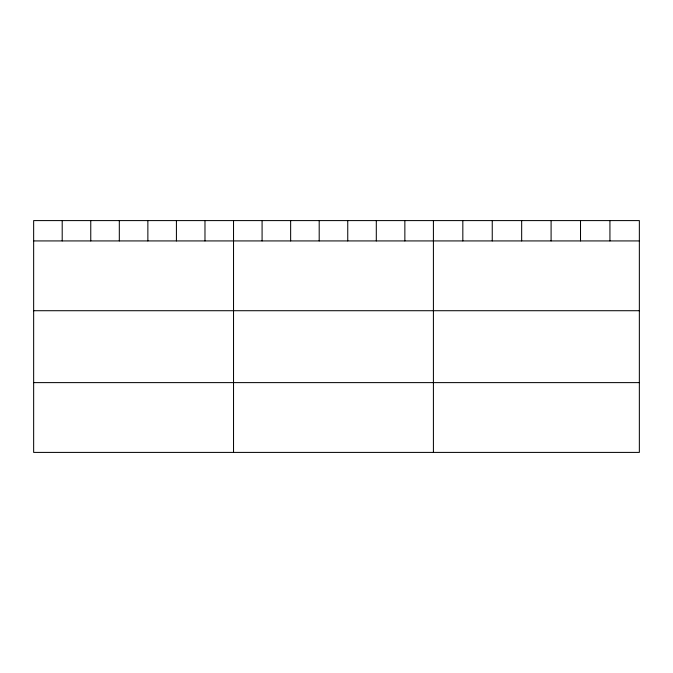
<?xml version="1.0" encoding="UTF-8"?>
<svg xmlns="http://www.w3.org/2000/svg" width="673" height="673" viewBox="0 0 673 673"><rect width="100%" height="100%" fill="white"/><g stroke="black" fill="none" stroke-linecap="round" stroke-linejoin="round"><path stroke-width="1.01" d="M639.35 240.926L639.35 452.407L33.65 452.407L33.65 220.593L639.35 220.593L639.35 240.926L33.65 240.926M33.65 310.716L639.35 310.716M33.65 382.617L639.35 382.617M609.931 220.593L609.931 240.926M580.513 220.593L580.513 240.926M551.094 220.593L551.094 240.926M521.668 220.593L521.668 240.926M492.249 220.593L492.249 240.926M462.831 220.593L462.831 240.926M433.412 220.593L433.412 452.407M404.86 220.593L404.86 240.926M376.3 220.593L376.3 240.926M347.748 220.593L347.748 240.926M319.195 220.593L319.195 240.926M290.643 220.593L290.643 240.926M262.083 220.593L262.083 240.926M233.531 220.593L233.531 452.407M204.979 220.593L204.979 240.926M176.419 220.593L176.419 240.926M147.867 220.593L147.867 240.926M119.314 220.593L119.314 240.926M90.762 220.593L90.762 240.926M62.202 220.593L62.202 240.926"/></g></svg>
